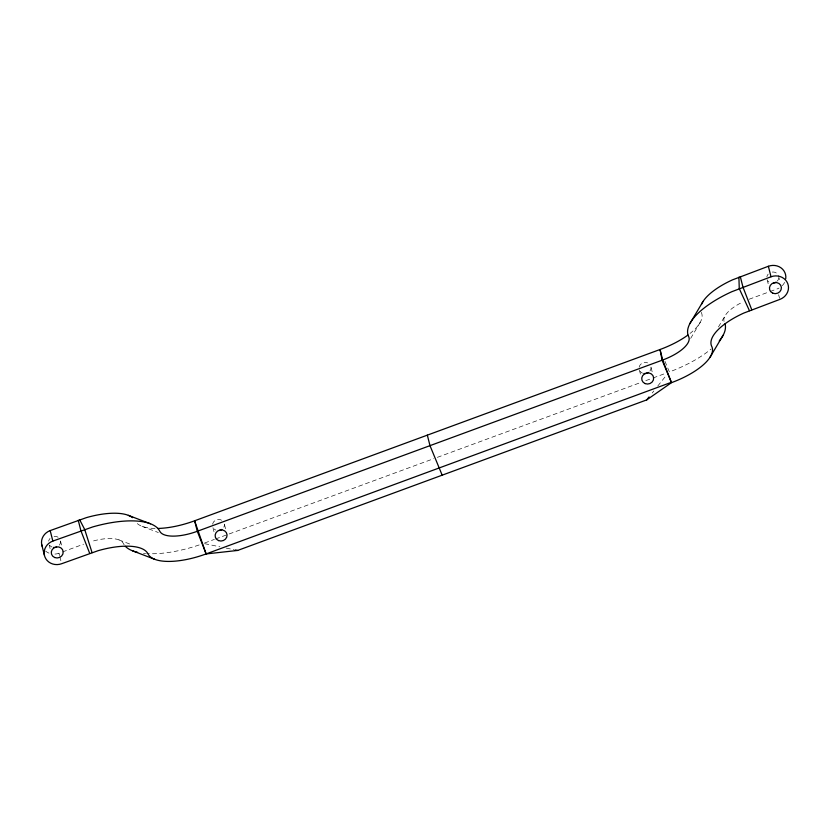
<?xml version="1.0" encoding="UTF-8"?>
<svg xmlns="http://www.w3.org/2000/svg" width="830" height="830" viewBox="0 0 830 830"><rect width="100%" height="100%" fill="white"/><g stroke="black" fill="none" stroke-linecap="round" stroke-linejoin="round"><path stroke-width="0.62" stroke-dasharray="4.15 3.11" d="M690.685 338.37L700.396 322.05M718.458 326.958L725.513 315.099M652.235 392.974L653.812 390.992M657.765 386.033L666.459 375.139M54.956 554.077A13.145 12.139 -14.2 0 0 58.982 553.226L61.316 552.365M62.489 551.94L83.54 544.19M749.096 299.257L768.974 291.932M770.147 291.506L777.16 288.923A13.145 12.139 -14.2 0 0 779.038 288.072M204.657 542.986L214.348 539.417M215.561 538.971L433.706 458.689M437.348 457.351L639.743 382.869M645.802 380.638L651.861 378.407M653.075 377.961L665.193 373.5M204.709 543.692L219.919 546.814M226.248 548.111L233.853 549.668M141.992 526.293L158.312 532.518M118.949 539.894L131.773 544.791M124.199 544.905L122.871 542.675A33.854 12.958 -19.2 0 0 91.84 541.378M664.955 361.32L669.385 371.944L673.057 370.543A72.366 27.701 -19.2 0 0 711.061 349.036M778.395 275.529L779.878 281.36M778.644 294.754L779.526 298.25M767.128 279.669L768.611 285.499M652.141 371.736L650.668 365.906A6.007 5.551 -14.2 0 1 649.589 371.425M639.401 370.045L640.874 375.876M225.542 528.731L224.069 522.9A6.007 5.551 -14.2 0 1 223.841 527.164M213.984 531.708L212.802 527.05A6.007 5.551 -14.2 0 0 215.873 530.1M60.507 541.004L61.98 546.825M58.982 553.226L59.573 555.561M59.864 556.733L61.337 562.553M49.24 545.144L50.122 548.64M701.298 312.381A53.763 20.584 -19.2 0 1 690.062 333.421M784.589 282.397A13.145 12.139 -14.2 0 1 782.275 285.634M724.061 321.418A33.854 12.958 -19.2 0 1 742.632 302.068M199.159 544.947A72.366 27.701 -19.2 0 1 146.713 553.6M145.613 553.527A72.366 27.701 -19.2 0 1 143.486 553.32M155.013 528.451A53.763 20.584 -19.2 0 1 136.628 522.931M642.472 373.106A6.007 5.551 -14.2 0 1 640.117 371.321M639.152 367.182A6.007 5.551 -14.2 0 1 647.597 362.855M212.553 524.187A6.007 5.551 -14.2 0 1 222.305 520.586M48.98 553.122A13.145 12.139 -14.2 0 1 45.598 551.089M60.538 541.243A6.007 5.551 -14.2 0 1 59.138 545.351M52.02 547.032A6.007 5.551 -14.2 0 1 49.655 545.248M48.7 541.119A6.007 5.551 -14.2 0 1 50.018 538.463M54.095 536.367A6.007 5.551 -14.2 0 1 58.453 537.518M778.654 278.392A6.007 5.551 -14.2 0 1 777.326 281.048M768.891 281.982A6.007 5.551 -14.2 0 1 767.843 280.945M766.879 276.805A6.007 5.551 -14.2 0 1 768.207 274.149M772.284 272.064A6.007 5.551 -14.2 0 1 776.641 273.215"/><path stroke-width="1.25" d="M689.886 323.596L703.083 301.404M709.951 357.398L723.148 335.206M132.541 517.671A52.456 20.076 -19.2 0 0 86.362 517.64L50.184 530.588L52.84 541.077A13.145 12.139 -14.2 0 0 44.913 556.94A13.145 12.139 -14.2 0 0 61.638 563.726L98.054 550.705A53.763 20.584 -19.2 0 1 148.01 553.88A52.456 20.076 -19.2 0 0 206.099 553.932L237.65 550.446L646.705 399.904L649.07 396.937M646.705 399.904L671.48 382.661A52.456 20.076 -19.2 0 0 711.735 346.421A53.763 20.584 -19.2 0 1 743.722 313.097L779.816 299.412A13.145 12.139 -14.2 0 0 787.743 283.559A13.145 12.139 -14.2 0 0 771.018 276.774L731.707 291.755A72.366 27.701 -19.2 0 0 688.029 334.998L688.962 337.385A33.854 12.958 -19.2 0 1 662.682 360.013L197.301 531.283A33.854 12.958 -19.2 0 1 160.221 531.968L158.893 529.737A72.366 27.701 -19.2 0 0 92.576 526.977L52.84 541.077M701.464 304.423A52.456 20.076 -19.2 0 1 732.496 279.855L768.362 266.274A13.145 12.139 -14.2 0 1 785.74 278.704M157.659 528.451A53.763 20.584 -19.2 0 0 194.645 520.784L660.026 349.513A53.763 20.584 -19.2 0 0 687.914 335.061M235.118 549.927L237.65 550.446M128.349 515.347L150.5 523.803M132.593 550.84L154.743 559.296M79.69 519.808L84.712 529.509L92.078 552.645M442.172 475.175L429.992 445.648L427.336 435.148M749.459 310.711L739.26 288.622L738.908 277.199M751.752 309.746L742.954 287.097L740.298 276.608M89.702 553.392L80.904 530.744L78.248 520.254M194.728 521.136L206.099 553.932L671.397 382.308M768.362 266.274L771.018 276.774M660.026 349.513L662.682 360.013L671.48 382.661L662.122 360.23L660.109 349.866M206.006 553.579L197.301 531.283L194.645 520.784M41.718 544.615L44.374 555.104M725.005 323.804A72.366 27.701 -19.2 0 1 719.257 340.923M648.438 372.442A6.007 5.551 -14.2 0 1 643.956 373.5M221.838 529.436A6.007 5.551 -14.2 0 1 218.923 530.515M137.614 552.344A72.366 27.701 -19.2 0 1 125.372 546.327M42.257 546.441A13.145 12.139 -14.2 0 1 50.184 530.588M56.596 547.084A6.007 5.551 -14.2 0 1 53.504 547.427M776.164 282.065A6.007 5.551 -14.2 0 1 773.249 283.134M772.855 293.218A6.007 5.551 -14.2 0 0 781.383 287.429A6.007 5.551 -14.2 0 0 772.014 283.632A6.007 5.551 -14.2 0 0 772.855 293.218M645.128 383.595A6.007 5.551 -14.2 0 0 653.656 377.806A6.007 5.551 -14.2 0 0 644.288 374.008A6.007 5.551 -14.2 0 0 645.128 383.595M54.676 557.521A6.007 5.551 -14.2 0 0 63.194 551.732A6.007 5.551 -14.2 0 0 53.836 547.935A6.007 5.551 -14.2 0 0 54.676 557.521M218.529 540.589A6.007 5.551 -14.2 0 0 227.057 534.8A6.007 5.551 -14.2 0 0 217.688 531.003A6.007 5.551 -14.2 0 0 218.529 540.589"/></g></svg>
